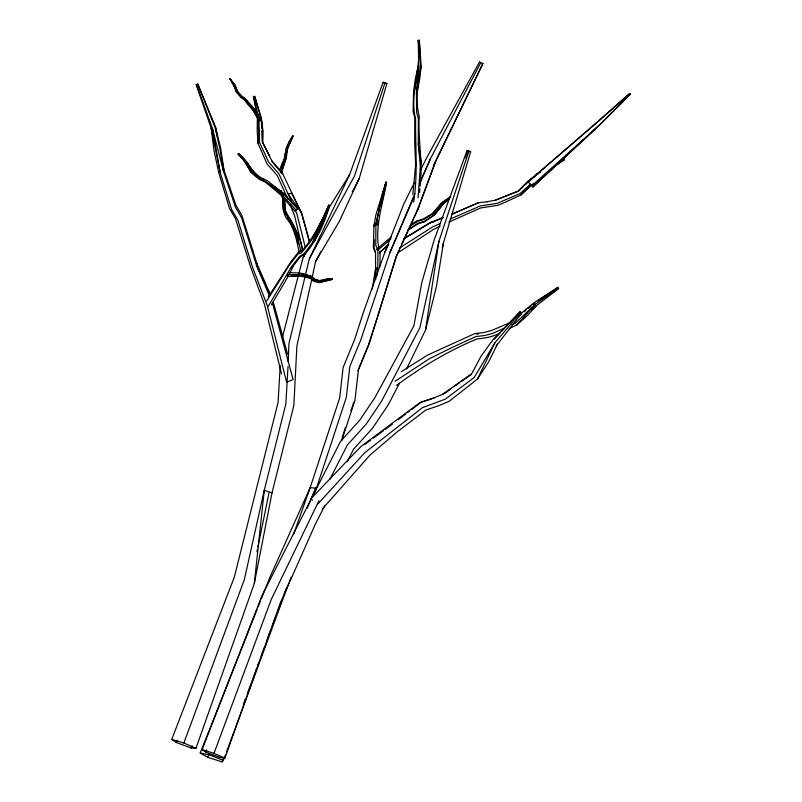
<?xml version="1.0" encoding="UTF-8"?>
<svg xmlns="http://www.w3.org/2000/svg" width="802" height="802" viewBox="0 0 802 802"><rect width="100%" height="100%" fill="white"/><g stroke="black" fill="none" stroke-linecap="round" stroke-linejoin="round"><path stroke-width="1.2" d="M284.57 205.893L284.57 209.583L286.354 213.412M378.825 248.149C374.775 226.254 382.825 204.009 386.564 182.385L386.033 182.104L380.709 202.034L375.877 224.961L375.797 245.382L377.973 250.064L377.782 267.657L376.8 276.018M272.58 162.325L262.414 141.924L262.485 129.854L261.181 118.225L254.675 96.33L253.382 96.892L256.65 113.583M299.326 253.031C296.8 241.051 294.605 227.578 286.254 218.114C281.031 209.643 285.131 199.467 280.75 190.605L284.58 200.289L285.031 209.923C291.808 222.986 300.519 235.257 302.454 250.465M376.008 267.657L374.975 278.464M379.937 266.294L380.098 250.916M420.037 186.315C423.296 162.996 417.772 139.899 419.256 116.511C416.258 105.222 416.809 92.942 418.704 81.443M417.2 91.077L419.807 78.385L421.14 65.784L419.316 40.21L418.203 40.421C422.073 66.807 409.17 93.293 415.606 119.257C415.286 146.946 418.073 174.585 413.581 202.124M283.357 200.38L283.477 210.024M280.219 365.562L278.104 402.223L234.314 577.169L171.738 739.414L176.32 742.512L191.267 748.035L195.929 748.336L254.314 583.505L271.998 492.949L293.833 405.642L296.9 345.873L311.697 279.718M288.008 366.564L285.853 403.987L264.269 490.273L244.369 579.525L183.858 743.013L171.738 739.414M288.199 361.762L288.92 343.727L309.321 258.856L349.612 174.686L383.115 82.295L385.03 82.676L386.895 83.558L359.186 178.585L339.326 221.442L315.527 261.622L312.209 277.302M386.033 182.104L375.978 214.465L373.922 226.234L373.391 247.337L375.526 251.958L375.677 279.758M280.75 190.605L283.186 200.811L283.256 210.625M257.342 117.162L257.211 131.658L258.144 143.688L267.026 163.829L277.211 175.468L287.798 199.026M258.144 143.688L258.404 138.916M419.636 192.53L419.877 188.801M418.103 197.904L420.318 166.174L418.293 144.22L418.363 118.646L416.639 112.491L416.438 92.41L418.784 66.967L418.203 40.421M412.819 194.696L415.647 164.901L414.694 143.217L414.784 117.493L413.1 111.498L413.571 91.478L415.366 78.636L418.273 66.145M254.314 583.505L264.269 490.273L271.998 492.949M372.318 288.941L375.346 269.342L377.782 267.657M406.534 368.98L425.521 330.123L438.925 241.272L468.869 151.247L467.065 150.616L434.153 240.009L421.792 282.535L413.882 325.863L374.805 397.762L359.707 420.208L340.529 441.441L261.813 595.966L202.134 749.629L205.743 752.156L219.828 757.429L224.911 758.161L280.119 603.435L315.427 524.017L324.98 505.3M332.068 279.457L319.627 282.214C341.061 278.334 331.607 277.201 319.216 280.68L313.943 278.855L311.076 276.209L300.439 273.051L288.71 272.63M414.193 92.661L418.784 66.967M419.827 74.215L421.14 65.784M467.065 150.616L470.624 151.829L443.466 242.846L436.448 286.464L425.521 330.123M221.813 159.177L223.958 170.064L235.838 205.061L241.893 215.417L256.82 263.327L256.5 265.332L269.462 296.008M286.795 152.23L287.306 149.312L292.9 135.979L289.151 141.493L286.144 148.681L283.687 161.282L280.159 171.578L281.562 172.38L286.264 158.084L287.647 148.36L293.111 136.109M416.438 92.41L420.559 66.746L419.316 40.21M256.931 551.756L257.432 549.31M257.933 546.864L268.991 492.979M375.877 224.961L380.709 202.034M284.68 159.538L285.622 155.257L285.061 154.455M283.687 161.282L285.402 157.563L286.926 147.969L289.763 140.962L292.9 135.979M286.545 156.059L281.251 173.062M438.925 241.272L419.877 327.667L381.511 401.321L366.093 424.238L347.386 444.95L329.752 479.516M381.401 204.009L386.023 184.099M442.333 247.678L443.466 242.846M377.311 225.121L378.404 220.52M282.585 336.69L298.204 275.998M373.922 226.234L374.825 222.745M298.835 273.622L303.246 256.991L305.472 252.63M381.942 195.929L383.607 190.044M384.268 187.698L385.271 184.159M377.381 317.281L396.118 256.52L398.684 250.906M270.224 294.775L256.5 265.332L241.743 217.994L235.507 207.317L223.547 171.458L220.029 149.383L215.036 127.428L197.773 84.05L196.871 84.29L196.189 84.832L211.177 128.22L220.249 172.751L231.598 209.432L237.853 220.139L252.54 267.267L267.156 305.241L286.615 382.193L293.091 379.557L272.349 302.825M368.539 344.649L376.99 318.474M385.03 82.676L354.454 176.079L309.321 258.856M315.798 487.506L307.286 508.127M313.512 495.115L316.469 488.207L346.334 397.371L349.822 366.534L360.94 339.517L389.732 253.061L414.915 193.603M341.973 438.042L345.472 427.396M350.925 410.835L353.642 402.554M341.652 440.699L354.965 400.238L358.394 369.922L369.321 343.346L396.639 255.798L417.922 209.402L435.827 161.062L482.914 63.488L479.466 62.065L426.864 157.463L420.839 169.633M300.449 250.735L302.685 250.074C314.163 236.861 321.782 221.031 328.81 205.041L329.492 205.913C324.559 223.407 316.85 240.069 305.181 254.054L301.823 255.056L291.407 268.169M293.472 534.633L310.163 487.696L339.687 397.912L343.126 367.506L354.584 339.647L363.557 311.868L384.94 252.089L403.867 203.909L414.273 182.896M465.22 157.824L467.295 151.979M191.267 748.035L192.109 745.68M279.457 170.615L282.424 162.425L285.402 157.563M257.181 609.33L200.199 753.028L207.768 757.329L222.084 761.9L223.818 757.208M243.347 704.397L245.522 698.522M247.257 693.83L251.156 683.274M252.028 680.918L256.8 668.016M257.673 665.67L258.966 662.141M261.141 656.277L264.61 646.893M266.775 641.019L270.254 631.635M272.419 625.76L275.888 616.377M278.063 610.512L281.532 601.119M284.139 594.082L286.304 588.207M222.084 761.9L223.367 760.426L225.522 754.582M226.385 752.246L288.88 582.884M224.911 758.161L213.974 753.349L271.236 599.515L318.945 500.699M482.914 63.488L435.486 161.463L417.662 209.392L401.762 244.169M323.467 220.841L329.401 205.182M176.32 742.512L177.202 740.176M314.354 241.532L329.492 205.913M205.743 752.156L206.645 749.81M207.768 757.329L209.121 753.82M289.332 581.731L291.156 577.119M258.104 607.014L260.399 601.219M261.322 598.904L270.053 576.879L310.163 487.696L316.469 488.207M286.926 147.969L289.763 140.962M357.923 370.714L368.148 345.842M292.66 136.19L286.384 149.513L287.958 146.305M268.018 306.715L291.407 266.825L299.677 256.319L302.945 255.347L312.64 242.445L328.81 205.041M389.732 253.061L413.792 197.292M419.687 183.628L430.494 158.595L480.909 62.426M419.947 182.305L430.494 158.595M322.464 508.879L369.872 455.215L397.02 432.007L425.902 409.972L438.463 405.822L449.09 401.321L477.461 379.075L494.944 342.675L520.448 313.061L521.46 313.492L496.227 345.933M384.94 252.089L388.739 244.259M322.354 223.457L312.64 242.445M419.175 142.395L418.293 144.22L421.481 163.929M286.144 148.681L289.342 142.155M289.011 144.17L290.063 142.034M497.561 343.827L488.518 362.153L477.461 379.075M386.564 182.385L385.602 182.986L385.441 182.485M433.24 165.934L435.486 161.463M293.572 265.552L287.537 277.412L271.387 304.83M312.67 238.445L316.549 230.816M317.662 228.63L326.163 212.36M347.446 461.27L353.622 449.16L372.369 428.398L388.238 404.81L399.446 383.336M315.527 261.622L320.77 251.658M352.198 191.868L359.186 178.585M417.251 210.104L418.674 207.457M321.271 222.044L311.316 240.56L301.402 252.881L298.143 253.853L289.763 264.5L266.695 300.971M303.246 256.991L305.171 253.763M494.944 342.675L474.263 377.441L445.321 399.155L422.453 407.677L364.8 452.679L317.893 503.937M331.838 279.587L331.928 278.996M327.467 210.264L349.612 174.686M268.439 296.79L290.915 261.783L299.336 251.066M448.96 199.397L443.105 204.049L434.052 215.327L424.328 221.893L417.401 224.019L407.606 230.495M449.16 199.107L443.386 203.628L434.453 214.735L424.89 221.121L418.083 223.207L408.158 229.773M410.413 225.031L416.348 221.101L423.266 218.976L432.96 213.111L442.213 202.325L450.413 196.811M245.512 162.816L251.056 172.52L259.006 179.217L265.552 182.255L273.632 188.911L281.672 195.919L294.956 211.317L296.008 210.174C285.422 198.174 274.424 185.122 259.547 178.425C249.963 172.56 245.923 161.763 238.134 154.054L238.565 153.643C248.349 161.112 251.818 174.214 263.678 179.097M434.052 215.327L443.386 203.628M518.202 316.379L521.33 312.62L520.227 311.647L492.879 339.847L481.07 356.138L471.686 373.772L442.664 394.243M432.96 213.111L442.213 202.325M509.049 328.73L516.739 324.99L535.195 304.389L558.172 288.068L557.811 287.387L534.172 302.695L523.596 311.226L518.453 316.549M533.771 183.247L520.929 194.986L505.37 202.154L497.972 205.272L480.769 207.929L448.859 222.124M557.811 287.387L558.613 288.58L536.327 305.732L527.074 315.868L516.739 324.99M520.929 194.986L530.784 184.45M494.212 339.236L499.255 333.893M501.771 331.226L520.227 311.647M439.777 207.467L443.105 204.049M495.415 200.139L518.313 191.066L527.716 181.432L540.428 171.688M630.262 94.315L598.472 126.084L532.839 186.926L598.372 126.014L630.262 94.315L629.911 93.914M238.134 154.054L238.585 153.693C247.808 160.31 250.625 172.049 260.61 177.583M535.195 304.389L515.415 323.186L512.087 324.68M530.282 184.199L520.237 193.452L497.26 203.317L480.318 205.924L450.203 219.076M518.313 191.066L522.864 186.936M525.591 184.45L538.332 172.881M531.776 309.863L536.327 305.732M294.925 228.51L293.973 229.372L297.702 237.593L300.94 251.708M379.346 253.071L387.587 245.612M380.168 251.958L388.348 244.6M598.372 126.014L531.766 185.803L528.097 181.673L595.996 123.398L629.45 93.433L630.232 94.295M390.905 238.936L377.973 250.064L376.338 249.522L391.396 236.851M528.297 181.813L629.801 93.834M524.267 311.777L526.162 310.173M528.057 308.58L530.894 306.184M296.008 210.174L297.763 208.731L283.878 193.723L275.276 187.187L274.244 188.149L283.878 193.723M280.68 190.776L281.211 190.545M398.103 419.847L405.882 413.902M407.827 412.418L409.772 410.935M411.717 409.451L421.441 402.033L434.514 397.722M444.799 393.361L450.724 388.96M544.819 298.354L549.711 294.735M552.648 292.56L558.523 288.219M249.582 103.889L248.941 104.37L236.831 91.649L230.024 78.917L234.725 84.771L237.392 91.298L241.663 96.09L245.312 98.756L254.314 108.972L261.322 119.929L260.239 120.621L253.442 109.563L248.941 104.37L254.314 108.972M364.449 444.649L370.414 440.288M373.391 438.113L383.326 430.834M385.321 429.381L392.268 424.298M443.316 202.565L447.065 199.848M450.764 196.961L442.834 202.565L433.782 213.362L424.228 219.317L417.431 221.412L409.441 226.695M453.681 386.764L459.566 382.674M461.531 381.311L471.335 374.504M396.499 385.391C421.581 366.915 448.298 350.815 477.13 338.895C485.13 338.264 493.15 336.73 500.308 332.95M553.941 166.836L564.317 159.849L563.555 158.626L564.317 159.849M537.721 300.961L558.032 287.477M397.471 253.081L433.702 229.282L440.198 226.214M395.035 381.321L429.301 358.785L452.579 347.266L475.887 336.539L484.598 335.517L492.518 333.462L504.318 328.178M230.024 78.917L234.625 84.842L237.252 91.358L241.512 96.19L245.101 98.816L253.312 108.26M399.316 248.199L432.639 226.876L440.318 223.467M556.688 164.089L564.067 159.408L559.926 161.924M401.12 371.767L427.456 355.156L474.704 333.632L483.626 332.579L491.395 330.574L510.824 322.354M404.228 238.344L429.792 222.816L443.366 217.452M403.727 239.026L430.223 222.876L442.624 217.954M540.598 171.718L528.097 181.392L518.613 191.026L495.676 200.149L486.934 201.753M561.51 159.849L563.595 158.656M196.189 84.832L197.643 84.451M478.704 202.746L451.636 214.375M443.656 393.852L432.549 398.524L419.697 402.774L360.84 446.604L311.136 498.513L312.409 500.328M287.577 274.575L288.108 276.409L299.908 276.119L305.051 277.001L310.534 278.535L313.422 281.191L318.885 282.605L325.772 279.768L331.737 279.296M452.418 213.883L478.152 202.786L487.345 201.733M326.003 280.51L318.885 282.605M429.792 222.816L434.594 221.583M325.772 279.768L318.635 281.652L313.131 280.038L310.284 277.402L304.73 275.848L299.487 274.625L288.77 274.575M386.113 83.729L386.895 83.558M418.403 40.732L419.085 40.611M476.348 334.053L478.624 333.782M326.715 279.266L332.128 279.096M291.878 275.577L299.978 275.477M253.382 96.892L254.013 97.012M200.199 753.028L209.833 754.943L223.367 760.426M202.134 749.629L213.974 753.349M468.869 151.247L470.624 151.829M319.828 281.021L314.725 279.286L311.818 276.6L301.462 273.572L303.286 274.745M263.657 178.946L267.076 180.58M183.858 743.013L195.929 748.336M240.79 96.771L244.369 99.388L252.349 108.912M479.466 62.065L480.568 62.917M257.071 176.61L258.805 178.004M267.116 180.47L283.928 193.964L297.763 208.731M271.567 186.184L273.392 187.688M274.294 188.43L277.051 190.726M383.115 82.295L383.777 82.947M291.186 220.52L287.788 216.65L286.805 214.365M277.813 168.5L279.427 170.275M281.041 172.059L282.655 173.833M238.284 153.854L245.933 162.365L251.587 171.959M238.324 153.944L245.993 162.555M558.172 288.068L558.613 288.58M532.297 186.174L533.039 187.066M272.018 161.072L282.274 172.781L302.023 214.365L309.652 241.863M273.312 163.207L277.001 167.608M239.427 95.167L235.718 89.563M233.893 85.253L236.339 91.929L240.49 97.022L244.129 99.679L252.69 110.064L259.277 121.202M328.529 205.693L328.95 206.234M309.622 242.455L301.412 212.751L288.108 193.964L278.906 173.793L268.59 162.004L259.517 142.435L257.813 119.548M298.966 236.52C292.93 224.951 282.735 214.826 283.186 200.811M519.686 311.918L520.448 313.061M230.164 78.827L234.274 85.022L236.831 91.649M230.104 78.877L234.114 85.142L235.267 88.461M254.094 109.112L259.768 118.074M246.665 161.814L252.49 171.217M253.081 109.784L258.555 118.846M269.632 156.089L262.825 142.856L262.996 131.007L261.512 119.037L254.675 96.33M247.116 164.771L251.056 172.52M301.412 212.751L291.587 193.192L288.108 193.964L292.479 203.798M375.637 252.841L374.073 249.472L374.103 239.718M295.387 210.365L296.84 213.643L305.171 246.976M256.82 263.327L270.434 294.815M295.006 233.352L296.479 236.801M291.637 221.603L298.204 236.029L299.036 239.487M290.344 222.274L293.031 228.76M197.773 84.05L215.387 126.495L220.62 148.079L223.958 170.064M290.073 204.62L294.635 215.808L302.795 250.605M234.725 84.771L237.392 91.298M283.878 211.016L285.091 213.984M196.67 84.932L212.43 128.49L223.547 171.458M234.114 85.142L236.339 91.929M281.071 190.465L284.219 200.049M280.971 190.736L283.938 200.761L284.219 210.565M273.191 301.632L287.567 354.143M281.532 373.892L264.459 304.339L250.414 266.464L235.587 218.886L229.512 208.49L218.615 172.169L213.944 150.255L211.177 128.22M303.637 254.204L304.199 256.6M253.793 96.471L258.364 116.22M296.73 237.963L297.973 243.758M215.387 126.495L217.292 136.18M220.249 172.751L212.43 128.49M521.33 312.62L521.46 313.492M284.309 201.202L284.57 204.66M261.181 118.225L261.703 128.21M261.833 130.696L262.414 141.924M259.517 142.435L258.896 119.709M284.58 200.289L285.031 209.923M534.673 302.986L532.859 304.66L534.673 302.986"/></g></svg>
